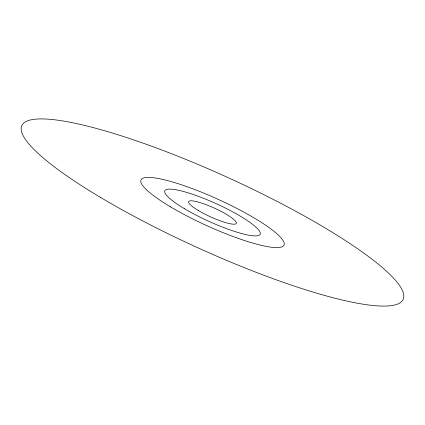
<?xml version="1.0" encoding="UTF-8"?>
<svg xmlns="http://www.w3.org/2000/svg" width="425" height="425" viewBox="0 0 425 425"><rect width="100%" height="100%" fill="white"/><g stroke="black" fill="none" stroke-linecap="round" stroke-linejoin="round"><path stroke-width="0.64" d="M170.499 206.837A78.582 14.322 24.5 0 0 283.879 245.326A78.582 14.322 24.5 0 0 183.122 185.337A78.582 14.322 24.5 0 0 170.499 206.837M198.502 210.614A26.196 4.776 24.5 0 0 236.295 223.444A26.196 4.776 24.5 0 0 202.709 203.447A26.196 4.776 24.5 0 0 198.502 210.614M184.498 208.723A52.387 9.547 24.5 0 0 260.089 234.382A52.387 9.547 24.5 0 0 192.913 194.39A52.387 9.547 24.5 0 0 184.498 208.723M100.497 197.397A209.552 38.186 24.5 0 0 402.847 300.039A209.552 38.186 24.5 0 0 134.157 140.064A209.552 38.186 24.5 0 0 100.497 197.397"/></g></svg>
